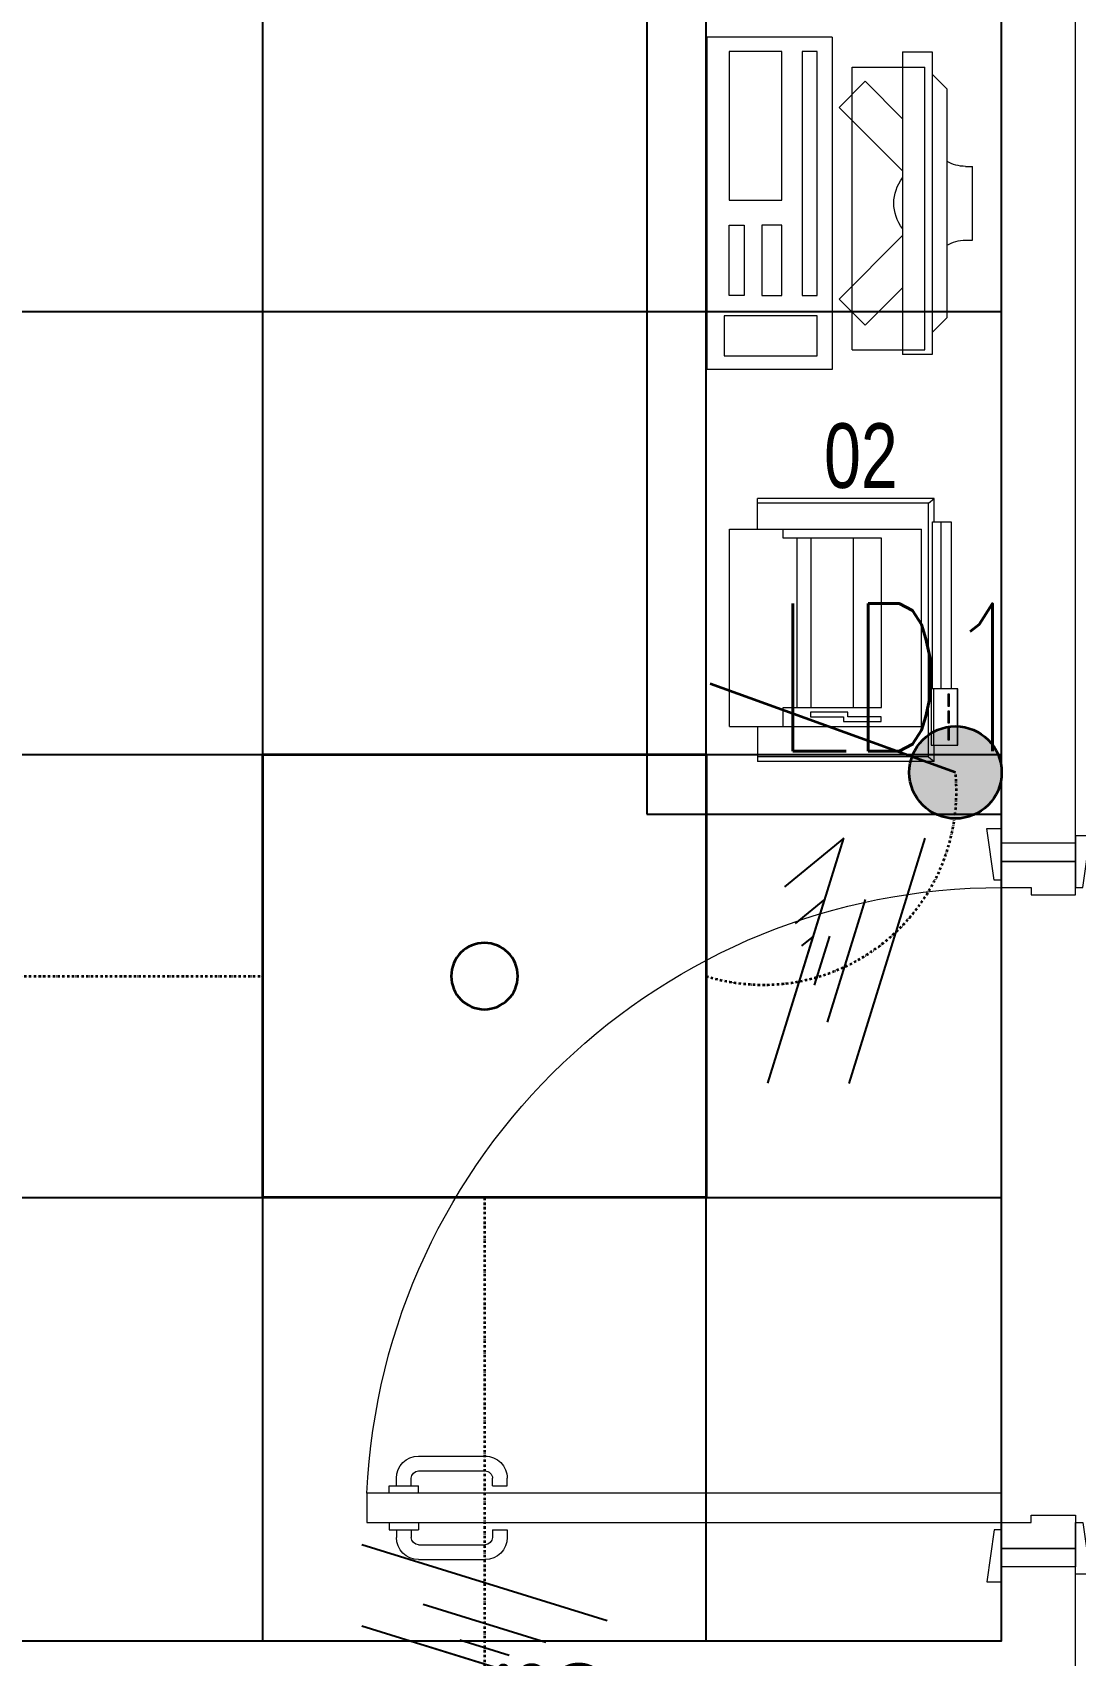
# Model space of a CAD drawing. Extents: x -12260 to 57327, y -29287 to 19916.
# Drawn here: x 21904 to 23316, y 5090 to 7288 of the extents above; entities that cross this region are included whole.
import ezdxf
from ezdxf.enums import TextEntityAlignment as Align

# ---------------------------------------------------------------- set-up
doc = ezdxf.new("R2010")
doc.units = 0
doc.header["$LTSCALE"] = 0.25
doc.linetypes.add('DASHDOT', pattern=[25.4, 12.7, -6.35, 0, -6.35])
for name, color, linetype, lineweight in [('01-First Floor$0$72_EGR_EQP_TAG', 142, 'Continuous', 5), ('01-First Floor$0$LOADING', 253, 'Continuous', 5), ('01-First Floor$0$Walls', 251, 'Continuous', 5), ('01-First Floor$0$Wooden Joinery', 251, 'Continuous', 5), ('E-LITE-CIRC-NUMB', 6, 'Continuous', 25), ('E-LITE-CLNG', 150, 'Continuous', 35), ('E-LITE-CLNG-CNDT', 6, 'DASHDOT', 35), ('E-LITE-CTRL', 6, 'Continuous', 25), ('E-LITE-IDEN', 6, 'Continuous', 25), ('E-LITE-SWCH @ 100', 3, 'Continuous', 35), ('E-POWR-WIRE', 6, 'Continuous', 25), ('E-POWR-WIRE @ 100', 6, 'Continuous', 25), ('E-POWR-WIRE @ 20', 6, 'Continuous', 25), ('E-POWR-WIRE @ 50', 6, 'Continuous', 25)]:
    doc.layers.add(name, color=color, linetype=linetype, lineweight=lineweight)
doc.layers.add('01-First Floor$0$FALSE CEILING', color=251, linetype='Continuous')
doc.styles.add('01-First Floor$0$X3G_ENTITY_257CFD', font='swisscl.ttf', dxfattribs={"height": 200})
doc.styles.add('DC_SIMPLEX', font='SIMPLEX.shx', dxfattribs={"width": 0.7})

# ---------------------------------------------------------------- blocks, each defined once
blk = doc.blocks.new('01-First Floor$0$A$C72370EFE')
at = {"layer": '01-First Floor$0$Wooden Joinery'}
for p, q in [((-0.01, -0.04), (-0.02, -0.04)), ((-0.01, -0.03), (-0.01, -0.07)), ((0, -0.03), (-0.01, -0.03)), ((0.04, -0.03), (0.05, -0.03)), ((0.05, -0.03), (0.05, -0.07)), ((0.05, -0.04), (0.06, -0.04)), ((-0.01, -0.06), (-0.02, -0.06)), ((0.05, -0.06), (0.06, -0.06)), ((-0.05, -0.07), (-0.05, -0.16)), ((-0.03, -0.07), (-0.03, -0.16)), ((0, -0.07), (-0.01, -0.07)), ((0.04, -0.07), (0.05, -0.07)), ((0.07, -0.07), (0.07, -0.16)), ((0.09, -0.07), (0.09, -0.16)), ((-0.01, -0.17), (-0.02, -0.17)), ((-0.01, -0.17), (-0.01, -0.19)), ((0.05, -0.17), (0.06, -0.17)), ((0.05, -0.17), (0.05, -0.19)), ((-0.01, -0.19), (-0.02, -0.19)), ((0.05, -0.19), (0.06, -0.19))]:
    blk.add_line(p, q, dxfattribs=at)
for centre, radius, start, end in [((-0.02, -0.07), 0.03, 90, 180), ((0.06, -0.07), 0.03, 0, 90), ((-0.02, -0.07), 0.01, 90, 180), ((0.06, -0.07), 0.01, 0, 90), ((-0.02, -0.16), 0.03, 180, 270), ((-0.02, -0.16), 0.01, 180, 270), ((0.06, -0.16), 0.01, 270, 0), ((0.06, -0.16), 0.03, 270, 0)]:
    blk.add_arc(centre, radius, start, end, dxfattribs=at)
blk = doc.blocks.new('01-First Floor$0$A$C5DAD61B4')
at = {"layer": '01-First Floor$0$Wooden Joinery'}
for points in [[(80, 959.1), (80, 969.1), (10, 979.1), (10, 959.1)], [(940, 959.1), (940, 969.1), (1010, 979.1), (1010, 959.1)], [(70, 859.1), (70, 849.1), (0, 839.1), (0, 859.1)], [(120, 859.1), (120, 0), (80, 0), (80, 859.1)], [(950, 859.1), (950, 849.1), (1020, 839.1), (1020, 859.1)]]:
    blk.add_lwpolyline(points, close=True, dxfattribs=at)
for points in [[(45, 859.1), (45, 959.1), (20, 959.1), (20, 859.1), (45, 859.1)], [(45, 859.1), (80, 859.1), (80, 899.1), (90, 899.1), (90, 959.1), (45, 959.1), (45, 859.1)], [(975, 859.1), (940, 859.1), (940, 899.1), (930, 899.1), (930, 959.1), (975, 959.1), (975, 859.1)], [(975, 859.1), (975, 959.1), (1000, 959.1), (1000, 859.1), (975, 859.1)]]:
    blk.add_lwpolyline(points, dxfattribs=at)
blk.add_arc((80, 859.1), 860, 272.666, 0, dxfattribs=at)
at = {"layer": '01-First Floor$0$Wooden Joinery', "xscale": 999.9999999998854, "yscale": 999.9999999998854, "zscale": 999.9999999998854, "rotation": 180}
blk.add_blockref('01-First Floor$0$A$C72370EFE', (120, 0), dxfattribs=at)
blk = doc.blocks.new('01-First Floor$0$ITCWLS1-P')
at = {"layer": '01-First Floor$0$LOADING'}
for p, q in [((-0.17, 0.45), (-0.17, 0)), ((-0.17, 0.45), (0, 0.45)), ((0, 0.45), (0, 0)), ((-0.2651, 0.43, 0), (-0.3051, 0.43, 0)), ((-0.3051, 0.43, 0), (-0.3051, 0.02, 0)), ((-0.2651, 0.43, 0), (-0.2651, 0.02, 0)), ((-0.1496, 0.4305), (-0.1291, 0.4305)), ((-0.1291, 0.4305), (-0.1291, 0.4089)), ((-0.3251, 0.38, 0), (-0.3051, 0.4, 0)), ((-0.197, 0.4094), (-0.295, 0.4094)), ((-0.295, 0.0264), (-0.295, 0.4094)), ((-0.197, 0.0264), (-0.197, 0.4094)), ((-0.3251, 0.38, 0), (-0.3251, 0.07, 0)), ((-0.3503, 0.275), (-0.3596, 0.275)), ((-0.3596, 0.175), (-0.3596, 0.275)), ((-0.3503, 0.175), (-0.3596, 0.175)), ((-0.3251, 0.07, 0), (-0.3051, 0.05, 0)), ((-0.197, 0.0264), (-0.295, 0.0264)), ((-0.3051, 0.02, 0), (-0.2651, 0.02, 0)), ((-0.17, 0), (0, 0))]:
    blk.add_line(p, q, dxfattribs=at)
at = {"layer": '01-First Floor$0$LOADING', "extrusion": (2.48281e-10, 3.18408e-10, -1)}
for p, q in [((-0.2651, 0.3395), (-0.2144, 0.3902)), ((-0.1791, 0.3548), (-0.2144, 0.3902)), ((-0.2651, 0.2688), (-0.1791, 0.3548))]:
    blk.add_line(p, q, dxfattribs=at)
at = {"layer": '01-First Floor$0$LOADING', "extrusion": (2.48281e-10, -3.18408e-10, -1)}
for p, q in [((-0.2651, 0.1812), (-0.1791, 0.0952)), ((-0.2651, 0.1105), (-0.2144, 0.0598)), ((-0.1791, 0.0952), (-0.2144, 0.0598))]:
    blk.add_line(p, q, dxfattribs=at)
at = {"layer": '01-First Floor$0$LOADING'}
for points in [[(-0.1291, 0.4089), (-0.1291, 0.1), (-0.1496, 0.1), (-0.1496, 0.4305)], [(-0.1496, 0.1), (-0.1496, 0.1), (-0.1496, 0.1), (-0.1496, 0.1), (-0.1496, 0.1), (-0.1496, 0.1), (-0.1496, 0.1), (-0.1496, 0.1), (-0.1496, 0.1)], [(-0.1496, 0.1), (-0.1496, 0.1), (-0.1496, 0.1), (-0.1496, 0.1), (-0.1496, 0.1), (-0.1496, 0.1), (-0.1496, 0.1), (-0.1496, 0.1), (-0.1496, 0.1), (-0.1496, 0.1), (-0.1496, 0.1), (-0.1496, 0.1), (-0.1496, 0.1), (-0.1496, 0.1), (-0.1496, 0.1), (-0.1496, 0.1), (-0.1496, 0.1), (-0.1496, 0.1)], [(-0.1496, 0.1), (-0.1496, 0.1), (-0.1496, 0.1), (-0.1496, 0.1), (-0.1496, 0.1), (-0.1496, 0.1), (-0.1496, 0.1), (-0.1496, 0.1), (-0.1496, 0.1), (-0.1496, 0.1)], [(-0.1496, 0.1), (-0.1496, 0.1), (-0.1496, 0.1), (-0.1496, 0.1), (-0.1496, 0.1), (-0.1496, 0.1), (-0.1496, 0.1)], [(-0.1496, 0.1), (-0.1496, 0.1), (-0.1496, 0.1), (-0.1496, 0.1), (-0.1496, 0.1), (-0.1496, 0.1), (-0.1496, 0.1), (-0.1496, 0.1), (-0.1496, 0.1), (-0.1496, 0.1)], [(-0.1496, 0.1), (-0.1496, 0.1), (-0.1496, 0.1), (-0.1496, 0.1), (-0.1496, 0.1), (-0.1496, 0.1), (-0.1496, 0.1), (-0.1496, 0.1), (-0.1496, 0.1), (-0.1496, 0.1), (-0.1496, 0.1), (-0.1496, 0.1), (-0.1496, 0.1), (-0.1496, 0.1), (-0.1496, 0.1)], [(-0.1496, 0.1), (-0.1496, 0.1), (-0.1496, 0.1), (-0.1496, 0.1), (-0.1496, 0.1), (-0.1496, 0.1), (-0.1496, 0.1), (-0.1496, 0.1), (-0.1496, 0.1), (-0.1496, 0.1)], [(-0.1496, 0.1), (-0.1496, 0.1), (-0.1496, 0.1), (-0.1496, 0.1), (-0.1496, 0.1), (-0.1496, 0.1), (-0.1496, 0.1), (-0.1496, 0.1), (-0.1496, 0.1), (-0.1496, 0.1)], [(-0.1496, 0.1), (-0.1496, 0.1), (-0.1496, 0.1), (-0.1496, 0.1), (-0.1496, 0.1), (-0.1496, 0.1), (-0.1496, 0.1), (-0.1496, 0.1), (-0.1496, 0.1), (-0.1496, 0.1), (-0.1496, 0.1), (-0.1496, 0.1), (-0.1496, 0.1), (-0.1496, 0.1), (-0.1496, 0.1), (-0.1496, 0.1), (-0.1496, 0.1), (-0.1496, 0.1), (-0.1496, 0.1), (-0.1496, 0.1), (-0.1496, 0.1), (-0.1496, 0.1), (-0.1496, 0.1), (-0.1496, 0.1), (-0.1496, 0.1), (-0.1496, 0.1), (-0.1496, 0.1), (-0.1496, 0.1), (-0.1496, 0.1), (-0.1496, 0.1), (-0.1496, 0.1), (-0.1496, 0.1), (-0.1496, 0.1), (-0.1496, 0.1), (-0.1496, 0.1), (-0.1496, 0.1), (-0.1496, 0.1), (-0.1496, 0.1), (-0.1496, 0.1), (-0.1496, 0.1), (-0.1496, 0.1), (-0.1496, 0.1), (-0.1496, 0.1), (-0.1496, 0.1), (-0.1496, 0.1), (-0.1496, 0.1), (-0.1496, 0.1), (-0.1496, 0.1), (-0.1496, 0.1), (-0.1496, 0.1), (-0.1496, 0.1), (-0.1496, 0.1), (-0.1496, 0.1), (-0.1496, 0.1)], [(-0.1496, 0.1), (-0.1496, 0.1), (-0.1496, 0.1), (-0.1496, 0.1), (-0.1496, 0.1), (-0.1496, 0.1), (-0.1496, 0.1), (-0.1496, 0.1), (-0.1496, 0.1), (-0.1496, 0.1), (-0.1496, 0.1), (-0.1496, 0.1), (-0.1496, 0.1), (-0.1496, 0.1), (-0.1496, 0.1), (-0.1496, 0.1), (-0.1496, 0.1), (-0.1496, 0.1), (-0.1496, 0.1), (-0.1496, 0.1), (-0.1496, 0.1), (-0.1496, 0.1), (-0.1496, 0.1), (-0.1496, 0.1), (-0.1496, 0.1), (-0.1496, 0.1), (-0.1496, 0.1), (-0.1496, 0.1), (-0.1496, 0.1), (-0.1496, 0.1), (-0.1496, 0.1), (-0.1496, 0.1), (-0.1496, 0.1), (-0.1496, 0.1), (-0.1496, 0.1), (-0.1496, 0.1), (-0.1496, 0.1), (-0.1496, 0.1), (-0.1496, 0.1), (-0.1496, 0.1), (-0.1496, 0.1), (-0.1496, 0.1), (-0.1496, 0.1), (-0.1496, 0.1), (-0.1496, 0.1), (-0.1496, 0.1), (-0.1496, 0.1), (-0.1496, 0.1), (-0.1496, 0.1), (-0.1496, 0.1), (-0.1496, 0.1), (-0.1496, 0.1), (-0.1496, 0.1), (-0.1496, 0.1), (-0.1496, 0.1), (-0.1496, 0.1), (-0.1496, 0.1), (-0.1496, 0.1), (-0.1496, 0.1), (-0.1496, 0.1), (-0.1496, 0.1), (-0.1496, 0.1), (-0.1496, 0.1), (-0.1496, 0.1), (-0.1496, 0.1), (-0.1496, 0.1), (-0.1496, 0.1), (-0.1496, 0.1), (-0.1496, 0.1), (-0.1496, 0.1), (-0.1496, 0.1), (-0.1496, 0.1), (-0.1496, 0.1), (-0.1496, 0.1), (-0.1496, 0.1), (-0.1496, 0.1), (-0.1496, 0.1), (-0.1496, 0.1), (-0.1496, 0.1), (-0.1496, 0.1), (-0.1496, 0.1), (-0.1496, 0.1), (-0.1496, 0.1), (-0.1496, 0.1), (-0.1496, 0.1), (-0.1496, 0.1), (-0.1496, 0.1), (-0.1496, 0.1), (-0.1496, 0.1)], [(-0.1496, 0.1), (-0.1496, 0.1), (-0.1496, 0.1), (-0.1496, 0.1), (-0.1496, 0.1), (-0.1496, 0.1), (-0.1496, 0.1), (-0.1496, 0.1), (-0.1496, 0.1), (-0.1496, 0.1), (-0.1496, 0.1), (-0.1496, 0.1)], [(-0.1496, 0.1), (-0.1496, 0.1), (-0.1496, 0.1), (-0.1496, 0.1), (-0.1496, 0.1), (-0.1496, 0.1), (-0.1496, 0.1)], [(-0.1496, 0.1), (-0.1496, 0.1), (-0.1496, 0.1), (-0.1496, 0.1), (-0.1496, 0.1), (-0.1496, 0.1), (-0.1496, 0.1), (-0.1496, 0.1), (-0.1496, 0.1), (-0.1496, 0.1), (-0.1496, 0.1), (-0.1496, 0.1), (-0.1496, 0.1), (-0.1496, 0.1), (-0.1496, 0.1), (-0.1496, 0.1), (-0.1496, 0.1)], [(-0.1496, 0.1), (-0.1496, 0.1), (-0.1496, 0.1), (-0.1496, 0.1), (-0.1496, 0.1), (-0.1496, 0.1), (-0.1496, 0.1), (-0.1496, 0.1), (-0.1496, 0.1), (-0.1496, 0.1), (-0.1496, 0.1), (-0.1496, 0.1), (-0.1496, 0.1), (-0.1496, 0.1), (-0.1496, 0.1), (-0.1496, 0.1), (-0.1496, 0.1), (-0.1496, 0.1), (-0.1496, 0.1), (-0.1496, 0.1), (-0.1496, 0.1), (-0.1496, 0.1), (-0.1496, 0.1), (-0.1496, 0.1), (-0.1496, 0.1), (-0.1496, 0.1), (-0.1496, 0.1), (-0.1496, 0.1), (-0.1496, 0.1), (-0.1496, 0.1), (-0.1496, 0.1), (-0.1496, 0.1), (-0.1496, 0.1), (-0.1496, 0.1), (-0.1496, 0.1), (-0.1496, 0.1), (-0.1496, 0.1), (-0.1496, 0.1), (-0.1496, 0.1), (-0.1496, 0.1), (-0.1496, 0.1), (-0.1496, 0.1), (-0.1496, 0.1), (-0.1496, 0.1), (-0.1496, 0.1), (-0.1496, 0.1), (-0.1496, 0.1), (-0.1496, 0.1), (-0.1496, 0.1), (-0.1496, 0.1), (-0.1496, 0.1), (-0.1496, 0.1), (-0.1496, 0.1), (-0.1496, 0.1), (-0.1496, 0.1), (-0.1496, 0.1), (-0.1496, 0.1), (-0.1496, 0.1), (-0.1496, 0.1), (-0.1496, 0.1), (-0.1496, 0.1), (-0.1496, 0.1), (-0.1496, 0.1), (-0.1496, 0.1), (-0.1496, 0.1), (-0.1496, 0.1), (-0.1496, 0.1), (-0.1496, 0.1), (-0.1496, 0.1), (-0.1496, 0.1), (-0.1496, 0.1), (-0.1496, 0.1), (-0.1496, 0.1), (-0.1496, 0.1), (-0.1496, 0.1), (-0.1496, 0.1), (-0.1496, 0.1), (-0.1496, 0.1), (-0.1496, 0.1), (-0.1496, 0.1), (-0.1496, 0.1), (-0.1496, 0.1), (-0.1496, 0.1), (-0.1496, 0.1), (-0.1496, 0.1), (-0.1496, 0.1), (-0.1496, 0.1), (-0.1496, 0.1), (-0.1496, 0.1), (-0.1496, 0.1), (-0.1496, 0.1), (-0.1496, 0.1), (-0.1496, 0.1), (-0.1496, 0.1), (-0.1496, 0.1), (-0.1496, 0.1), (-0.1496, 0.1), (-0.1496, 0.1), (-0.1496, 0.1), (-0.1496, 0.1), (-0.1496, 0.1), (-0.1496, 0.1), (-0.1496, 0.1), (-0.1496, 0.1), (-0.1496, 0.1), (-0.1496, 0.1), (-0.1496, 0.1), (-0.1496, 0.1), (-0.1496, 0.1), (-0.1496, 0.1), (-0.1496, 0.1)], [(-0.1496, 0.1), (-0.1496, 0.1), (-0.1496, 0.1), (-0.1496, 0.1), (-0.1496, 0.1), (-0.1496, 0.1), (-0.1496, 0.1), (-0.1496, 0.1)]]:
    blk.add_lwpolyline(points, dxfattribs=at)
for points in [[(-0.1019, 0.4305), (-0.0304, 0.4305), (-0.0304, 0.2294), (-0.1019, 0.2294)], [(-0.1019, 0.1954), (-0.0747, 0.1954), (-0.0747, 0.1), (-0.1019, 0.1)], [(-0.0304, 0.1954), (-0.0508, 0.1954), (-0.0508, 0.1), (-0.0304, 0.1)], [(-0.1496, 0.1), (-0.1496, 0.1), (-0.1496, 0.1), (-0.1496, 0.1), (-0.1496, 0.1), (-0.1496, 0.1), (-0.1496, 0.1), (-0.1496, 0.1), (-0.1496, 0.1), (-0.1496, 0.1), (-0.1496, 0.1), (-0.1496, 0.1), (-0.1496, 0.1), (-0.1496, 0.1), (-0.1496, 0.1), (-0.1496, 0.1), (-0.1496, 0.1), (-0.1496, 0.1), (-0.1496, 0.1), (-0.1496, 0.1), (-0.1496, 0.1), (-0.1496, 0.1), (-0.1496, 0.1), (-0.1496, 0.1), (-0.1496, 0.1), (-0.1496, 0.1), (-0.1496, 0.1), (-0.1496, 0.1), (-0.1496, 0.1), (-0.1496, 0.1), (-0.1496, 0.1), (-0.1496, 0.1), (-0.1496, 0.1), (-0.1496, 0.1), (-0.1496, 0.1), (-0.1496, 0.1), (-0.1496, 0.1), (-0.1496, 0.1), (-0.1496, 0.1), (-0.1496, 0.1), (-0.1496, 0.1), (-0.1496, 0.1), (-0.1496, 0.1), (-0.1496, 0.1), (-0.1496, 0.1), (-0.1496, 0.1), (-0.1496, 0.1), (-0.1496, 0.1), (-0.1496, 0.1), (-0.1496, 0.1), (-0.1496, 0.1), (-0.1496, 0.1), (-0.1496, 0.1), (-0.1496, 0.1), (-0.1496, 0.1), (-0.1496, 0.1), (-0.1496, 0.1), (-0.1496, 0.1), (-0.1496, 0.1), (-0.1496, 0.1), (-0.1496, 0.1), (-0.1496, 0.1), (-0.1496, 0.1), (-0.1496, 0.1), (-0.1496, 0.1), (-0.1496, 0.1), (-0.1496, 0.1), (-0.1496, 0.1), (-0.1496, 0.1), (-0.1496, 0.1), (-0.1496, 0.1), (-0.1496, 0.1), (-0.1496, 0.1), (-0.1496, 0.1), (-0.1496, 0.1), (-0.1496, 0.1), (-0.1496, 0.1), (-0.1496, 0.1), (-0.1496, 0.1), (-0.1496, 0.1), (-0.1496, 0.1), (-0.1496, 0.1), (-0.1496, 0.1), (-0.1496, 0.1), (-0.1496, 0.1), (-0.1496, 0.1), (-0.1496, 0.1), (-0.1496, 0.1), (-0.1496, 0.1), (-0.1496, 0.1), (-0.1496, 0.1), (-0.1496, 0.1), (-0.1496, 0.1), (-0.1496, 0.1), (-0.1496, 0.1), (-0.1496, 0.1), (-0.1496, 0.1), (-0.1496, 0.1), (-0.1496, 0.1), (-0.1496, 0.1), (-0.1496, 0.1), (-0.1496, 0.1), (-0.1496, 0.1), (-0.1496, 0.1), (-0.1496, 0.1), (-0.1496, 0.1), (-0.1496, 0.1), (-0.1496, 0.1), (-0.1496, 0.1), (-0.1496, 0.1), (-0.1496, 0.1), (-0.1496, 0.1), (-0.1496, 0.1), (-0.1496, 0.1), (-0.1496, 0.1), (-0.1496, 0.1), (-0.1496, 0.1), (-0.1496, 0.1), (-0.1496, 0.1), (-0.1496, 0.1), (-0.1496, 0.1), (-0.1496, 0.1), (-0.1496, 0.1), (-0.1496, 0.1), (-0.1496, 0.1), (-0.1496, 0.1), (-0.1496, 0.1), (-0.1496, 0.1), (-0.1496, 0.1), (-0.1496, 0.1), (-0.1496, 0.1), (-0.1496, 0.1), (-0.1496, 0.1), (-0.1496, 0.1), (-0.1496, 0.1), (-0.1496, 0.1), (-0.1496, 0.1), (-0.1496, 0.1), (-0.1496, 0.1), (-0.1496, 0.1), (-0.1496, 0.1), (-0.1496, 0.1), (-0.1496, 0.1), (-0.1496, 0.1), (-0.1496, 0.1), (-0.1496, 0.1), (-0.1496, 0.1), (-0.1496, 0.1), (-0.1496, 0.1), (-0.1496, 0.1), (-0.1496, 0.1), (-0.1496, 0.1), (-0.1496, 0.1), (-0.1496, 0.1), (-0.1496, 0.1), (-0.1496, 0.1), (-0.1496, 0.1), (-0.1496, 0.1), (-0.1496, 0.1), (-0.1496, 0.1), (-0.1496, 0.1), (-0.1496, 0.1), (-0.1496, 0.1), (-0.1496, 0.1), (-0.1496, 0.1), (-0.1496, 0.1), (-0.1496, 0.1), (-0.1496, 0.1), (-0.1496, 0.1), (-0.1496, 0.1), (-0.1496, 0.1), (-0.1496, 0.1), (-0.1496, 0.1), (-0.1496, 0.1), (-0.1496, 0.1), (-0.1496, 0.1), (-0.1496, 0.1), (-0.1496, 0.1), (-0.1496, 0.1), (-0.1496, 0.1), (-0.1496, 0.1), (-0.1496, 0.1), (-0.1496, 0.1), (-0.1496, 0.1), (-0.1496, 0.1), (-0.1496, 0.1), (-0.1496, 0.1), (-0.1496, 0.1), (-0.1496, 0.1), (-0.1496, 0.1), (-0.1496, 0.1), (-0.1496, 0.1), (-0.1496, 0.1), (-0.1496, 0.1), (-0.1496, 0.1), (-0.1496, 0.1), (-0.1496, 0.1), (-0.1496, 0.1), (-0.1496, 0.1), (-0.1496, 0.1), (-0.1496, 0.1), (-0.1496, 0.1), (-0.1496, 0.1), (-0.1496, 0.1), (-0.1496, 0.1), (-0.1496, 0.1), (-0.1496, 0.1), (-0.1496, 0.1), (-0.1496, 0.1), (-0.1496, 0.1), (-0.1496, 0.1), (-0.1496, 0.1), (-0.1496, 0.1), (-0.1496, 0.1), (-0.1496, 0.1), (-0.1496, 0.1), (-0.1496, 0.1), (-0.1496, 0.1), (-0.1496, 0.1), (-0.1496, 0.1), (-0.1496, 0.1), (-0.1496, 0.1), (-0.1496, 0.1), (-0.1496, 0.1), (-0.1496, 0.1), (-0.1496, 0.1), (-0.1496, 0.1), (-0.1496, 0.1), (-0.1496, 0.1), (-0.1496, 0.1), (-0.1496, 0.1), (-0.1496, 0.1), (-0.1496, 0.1), (-0.1496, 0.1), (-0.1496, 0.1), (-0.1496, 0.1), (-0.1496, 0.1), (-0.1496, 0.1), (-0.1496, 0.1), (-0.1496, 0.1), (-0.1496, 0.1), (-0.1496, 0.1), (-0.1496, 0.1), (-0.1496, 0.1), (-0.1496, 0.1), (-0.1496, 0.1), (-0.1496, 0.1), (-0.1496, 0.1), (-0.1496, 0.1), (-0.1496, 0.1), (-0.1496, 0.1), (-0.1496, 0.1), (-0.1496, 0.1), (-0.1496, 0.1), (-0.1496, 0.1), (-0.1496, 0.1), (-0.1496, 0.1), (-0.1496, 0.1), (-0.1496, 0.1), (-0.1496, 0.1), (-0.1496, 0.1), (-0.1496, 0.1), (-0.1496, 0.1), (-0.1496, 0.1), (-0.1496, 0.1), (-0.1496, 0.1), (-0.1496, 0.1), (-0.1496, 0.1), (-0.1496, 0.1), (-0.1496, 0.1), (-0.1496, 0.1), (-0.1496, 0.1), (-0.1496, 0.1), (-0.1496, 0.1), (-0.1496, 0.1), (-0.1496, 0.1), (-0.1496, 0.1)], [(-0.1496, 0.1), (-0.1496, 0.1), (-0.1496, 0.1), (-0.1496, 0.1), (-0.1496, 0.1), (-0.1496, 0.1), (-0.1496, 0.1), (-0.1496, 0.1), (-0.1496, 0.1), (-0.1496, 0.1), (-0.1496, 0.1), (-0.1496, 0.1), (-0.1496, 0.1), (-0.1496, 0.1), (-0.1496, 0.1), (-0.1496, 0.1), (-0.1496, 0.1), (-0.1496, 0.1), (-0.1496, 0.1), (-0.1496, 0.1), (-0.1496, 0.1), (-0.1496, 0.1), (-0.1496, 0.1), (-0.1496, 0.1), (-0.1496, 0.1), (-0.1496, 0.1), (-0.1496, 0.1), (-0.1496, 0.1), (-0.1496, 0.1), (-0.1496, 0.1), (-0.1496, 0.1), (-0.1496, 0.1), (-0.1496, 0.1), (-0.1496, 0.1), (-0.1496, 0.1), (-0.1496, 0.1), (-0.1496, 0.1), (-0.1496, 0.1), (-0.1496, 0.1), (-0.1496, 0.1), (-0.1496, 0.1), (-0.1496, 0.1), (-0.1496, 0.1), (-0.1496, 0.1), (-0.1496, 0.1), (-0.1496, 0.1), (-0.1496, 0.1), (-0.1496, 0.1), (-0.1496, 0.1), (-0.1496, 0.1), (-0.1496, 0.1), (-0.1496, 0.1), (-0.1496, 0.1), (-0.1496, 0.1), (-0.1496, 0.1), (-0.1496, 0.1), (-0.1496, 0.1), (-0.1496, 0.1), (-0.1496, 0.1), (-0.1496, 0.1), (-0.1496, 0.1), (-0.1496, 0.1), (-0.1496, 0.1), (-0.1496, 0.1), (-0.1496, 0.1), (-0.1496, 0.1), (-0.1496, 0.1), (-0.1496, 0.1), (-0.1496, 0.1), (-0.1496, 0.1), (-0.1496, 0.1), (-0.1496, 0.1), (-0.1496, 0.1), (-0.1496, 0.1), (-0.1496, 0.1), (-0.1496, 0.1), (-0.1496, 0.1), (-0.1496, 0.1), (-0.1496, 0.1), (-0.1496, 0.1), (-0.1496, 0.1), (-0.1496, 0.1), (-0.1496, 0.1), (-0.1496, 0.1), (-0.1496, 0.1), (-0.1496, 0.1), (-0.1496, 0.1), (-0.1496, 0.1), (-0.1496, 0.1), (-0.1496, 0.1), (-0.1496, 0.1), (-0.1496, 0.1), (-0.1496, 0.1), (-0.1496, 0.1), (-0.1496, 0.1), (-0.1496, 0.1), (-0.1496, 0.1), (-0.1496, 0.1), (-0.1496, 0.1), (-0.1496, 0.1), (-0.1496, 0.1), (-0.1496, 0.1), (-0.1496, 0.1), (-0.1496, 0.1), (-0.1496, 0.1), (-0.1496, 0.1), (-0.1496, 0.1), (-0.1496, 0.1), (-0.1496, 0.1), (-0.1496, 0.1), (-0.1496, 0.1), (-0.1496, 0.1), (-0.1496, 0.1), (-0.1496, 0.1), (-0.1496, 0.1), (-0.1496, 0.1), (-0.1496, 0.1), (-0.1496, 0.1), (-0.1496, 0.1), (-0.1496, 0.1), (-0.1496, 0.1), (-0.1496, 0.1), (-0.1496, 0.1), (-0.1496, 0.1), (-0.1496, 0.1), (-0.1496, 0.1), (-0.1496, 0.1), (-0.1496, 0.1), (-0.1496, 0.1), (-0.1496, 0.1), (-0.1496, 0.1), (-0.1496, 0.1), (-0.1496, 0.1), (-0.1496, 0.1), (-0.1496, 0.1), (-0.1496, 0.1), (-0.1496, 0.1), (-0.1496, 0.1), (-0.1496, 0.1), (-0.1496, 0.1), (-0.1496, 0.1), (-0.1496, 0.1), (-0.1496, 0.1), (-0.1496, 0.1), (-0.1496, 0.1), (-0.1496, 0.1), (-0.1496, 0.1), (-0.1496, 0.1), (-0.1496, 0.1), (-0.1496, 0.1), (-0.1496, 0.1), (-0.1496, 0.1), (-0.1496, 0.1), (-0.1496, 0.1), (-0.1496, 0.1), (-0.1496, 0.1), (-0.1496, 0.1), (-0.1496, 0.1), (-0.1496, 0.1), (-0.1496, 0.1), (-0.1496, 0.1), (-0.1496, 0.1), (-0.1496, 0.1), (-0.1496, 0.1), (-0.1496, 0.1), (-0.1496, 0.1), (-0.1496, 0.1), (-0.1496, 0.1), (-0.1496, 0.1), (-0.1496, 0.1), (-0.1496, 0.1), (-0.1496, 0.1), (-0.1496, 0.1), (-0.1496, 0.1), (-0.1496, 0.1), (-0.1496, 0.1), (-0.1496, 0.1), (-0.1496, 0.1), (-0.1496, 0.1), (-0.1496, 0.1), (-0.1496, 0.1), (-0.1496, 0.1), (-0.1496, 0.1), (-0.1496, 0.1), (-0.1496, 0.1), (-0.1496, 0.1), (-0.1496, 0.1), (-0.1496, 0.1), (-0.1496, 0.1), (-0.1496, 0.1), (-0.1496, 0.1), (-0.1496, 0.1), (-0.1496, 0.1), (-0.1496, 0.1), (-0.1496, 0.1), (-0.1496, 0.1), (-0.1496, 0.1), (-0.1496, 0.1), (-0.1496, 0.1), (-0.1496, 0.1), (-0.1496, 0.1), (-0.1496, 0.1), (-0.1496, 0.1), (-0.1496, 0.1), (-0.1496, 0.1), (-0.1496, 0.1), (-0.1496, 0.1), (-0.1496, 0.1), (-0.1496, 0.1), (-0.1496, 0.1), (-0.1496, 0.1), (-0.1496, 0.1), (-0.1496, 0.1), (-0.1496, 0.1)], [(-0.1496, 0.1), (-0.1496, 0.1), (-0.1496, 0.1), (-0.1496, 0.1), (-0.1496, 0.1), (-0.1496, 0.1), (-0.1496, 0.1), (-0.1496, 0.1), (-0.1496, 0.1), (-0.1496, 0.1), (-0.1496, 0.1), (-0.1496, 0.1), (-0.1496, 0.1), (-0.1496, 0.1), (-0.1496, 0.1), (-0.1496, 0.1), (-0.1496, 0.1), (-0.1496, 0.1), (-0.1496, 0.1), (-0.1496, 0.1), (-0.1496, 0.1), (-0.1496, 0.1), (-0.1496, 0.1), (-0.1496, 0.1), (-0.1496, 0.1), (-0.1496, 0.1), (-0.1496, 0.1), (-0.1496, 0.1), (-0.1496, 0.1), (-0.1496, 0.1), (-0.1496, 0.1), (-0.1496, 0.1), (-0.1496, 0.1), (-0.1496, 0.1), (-0.1496, 0.1), (-0.1496, 0.1), (-0.1496, 0.1), (-0.1496, 0.1), (-0.1496, 0.1), (-0.1496, 0.1), (-0.1496, 0.1), (-0.1496, 0.1), (-0.1496, 0.1), (-0.1496, 0.1), (-0.1496, 0.1), (-0.1496, 0.1), (-0.1496, 0.1), (-0.1496, 0.1), (-0.1496, 0.1), (-0.1496, 0.1), (-0.1496, 0.1), (-0.1496, 0.1), (-0.1496, 0.1), (-0.1496, 0.1), (-0.1496, 0.1), (-0.1496, 0.1), (-0.1496, 0.1), (-0.1496, 0.1), (-0.1496, 0.1), (-0.1496, 0.1), (-0.1496, 0.1), (-0.1496, 0.1), (-0.1496, 0.1), (-0.1496, 0.1), (-0.1496, 0.1), (-0.1496, 0.1), (-0.1496, 0.1), (-0.1496, 0.1), (-0.1496, 0.1), (-0.1496, 0.1), (-0.1496, 0.1), (-0.1496, 0.1), (-0.1496, 0.1), (-0.1496, 0.1), (-0.1496, 0.1), (-0.1496, 0.1), (-0.1496, 0.1), (-0.1496, 0.1), (-0.1496, 0.1), (-0.1496, 0.1), (-0.1496, 0.1), (-0.1496, 0.1), (-0.1496, 0.1), (-0.1496, 0.1), (-0.1496, 0.1), (-0.1496, 0.1), (-0.1496, 0.1), (-0.1496, 0.1), (-0.1496, 0.1), (-0.1496, 0.1), (-0.1496, 0.1), (-0.1496, 0.1), (-0.1496, 0.1), (-0.1496, 0.1), (-0.1496, 0.1), (-0.1496, 0.1), (-0.1496, 0.1), (-0.1496, 0.1), (-0.1496, 0.1), (-0.1496, 0.1), (-0.1496, 0.1), (-0.1496, 0.1), (-0.1496, 0.1), (-0.1496, 0.1), (-0.1496, 0.1), (-0.1496, 0.1), (-0.1496, 0.1), (-0.1496, 0.1), (-0.1496, 0.1), (-0.1496, 0.1), (-0.1496, 0.1), (-0.1496, 0.1), (-0.1496, 0.1), (-0.1496, 0.1), (-0.1496, 0.1), (-0.1496, 0.1), (-0.1496, 0.1), (-0.1496, 0.1), (-0.1496, 0.1), (-0.1496, 0.1), (-0.1496, 0.1), (-0.1496, 0.1), (-0.1496, 0.1), (-0.1496, 0.1), (-0.1496, 0.1), (-0.1496, 0.1), (-0.1496, 0.1), (-0.1496, 0.1), (-0.1496, 0.1), (-0.1496, 0.1), (-0.1496, 0.1), (-0.1496, 0.1), (-0.1496, 0.1), (-0.1496, 0.1), (-0.1496, 0.1), (-0.1496, 0.1), (-0.1496, 0.1), (-0.1496, 0.1), (-0.1496, 0.1), (-0.1496, 0.1), (-0.1496, 0.1), (-0.1496, 0.1), (-0.1496, 0.1), (-0.1496, 0.1), (-0.1496, 0.1), (-0.1496, 0.1), (-0.1496, 0.1), (-0.1496, 0.1), (-0.1496, 0.1), (-0.1496, 0.1), (-0.1496, 0.1), (-0.1496, 0.1), (-0.1496, 0.1), (-0.1496, 0.1), (-0.1496, 0.1), (-0.1496, 0.1), (-0.1496, 0.1), (-0.1496, 0.1), (-0.1496, 0.1), (-0.1496, 0.1), (-0.1496, 0.1), (-0.1496, 0.1), (-0.1496, 0.1), (-0.1496, 0.1), (-0.1496, 0.1), (-0.1496, 0.1), (-0.1496, 0.1), (-0.1496, 0.1), (-0.1496, 0.1), (-0.1496, 0.1), (-0.1496, 0.1), (-0.1496, 0.1), (-0.1496, 0.1), (-0.1496, 0.1), (-0.1496, 0.1), (-0.1496, 0.1), (-0.1496, 0.1), (-0.1496, 0.1), (-0.1496, 0.1), (-0.1496, 0.1), (-0.1496, 0.1), (-0.1496, 0.1), (-0.1496, 0.1), (-0.1496, 0.1), (-0.1496, 0.1), (-0.1496, 0.1), (-0.1496, 0.1), (-0.1496, 0.1), (-0.1496, 0.1), (-0.1496, 0.1), (-0.1496, 0.1), (-0.1496, 0.1), (-0.1496, 0.1), (-0.1496, 0.1), (-0.1496, 0.1), (-0.1496, 0.1), (-0.1496, 0.1), (-0.1496, 0.1), (-0.1496, 0.1), (-0.1496, 0.1), (-0.1496, 0.1), (-0.1496, 0.1), (-0.1496, 0.1), (-0.1496, 0.1), (-0.1496, 0.1), (-0.1496, 0.1), (-0.1496, 0.1), (-0.1496, 0.1), (-0.1496, 0.1), (-0.1496, 0.1), (-0.1496, 0.1), (-0.1496, 0.1), (-0.1496, 0.1), (-0.1496, 0.1), (-0.1496, 0.1), (-0.1496, 0.1), (-0.1496, 0.1), (-0.1496, 0.1), (-0.1496, 0.1)], [(-0.1496, 0.0727), (-0.0236, 0.0727), (-0.0236, 0.0182), (-0.1496, 0.0182)]]:
    blk.add_lwpolyline(points, close=True, dxfattribs=at)
for centre, radius, start, end in [((-0.3503, 0.325), 0.05, 270, 300.3093), ((-0.3089, 0.225), 0.0556, 321.9431, 38.0569), ((-0.3503, 0.125), 0.05, 59.6907, 90)]:
    blk.add_arc(centre, radius, start, end, dxfattribs=at)
blk = doc.blocks.new('01-First Floor$0$ITPPLT2C-P')
at = {"color": 0}
for p, q in [((0.0229, 0.0318), (0.2618, 0.0318)), ((0.0304, 0.0256), (0.0229, 0.0318)), ((0.0229, 0), (0.0229, 0.0318)), ((0.0304, -0.3182), (0.0304, 0.0256)), ((0.0304, 0.0256), (0.2618, 0.0256)), ((0.2618, -0.0096), (0.2618, 0.0318)), ((0, 0), (0, -0.2262)), ((0.0252, 0), (0, 0)), ((0.0139, 0), (0.0139, -0.2262)), ((0.0252, 0), (0.0139, 0)), ((0.0252, -0.2262), (0.0252, 0)), ((0.0401, -0.2769), (0.0401, -0.0096)), ((0.3, -0.0096), (0.0401, -0.0096)), ((0.2274, -0.0222), (0.2274, -0.0096)), ((0.3, -0.2769), (0.3, -0.0096)), ((0.0939, -0.2515), (0.0939, -0.0222)), ((0.0939, -0.0222), (0.2274, -0.0222)), ((0.1321, -0.2515), (0.1321, -0.0222)), ((0.1894, -0.2515), (0.1894, -0.0222)), ((0.2082, -0.2515), (0.2082, -0.0222)), ((-0.0091, -0.2262), (0.0267, -0.2262)), ((-0.0091, -0.3023), (-0.0091, -0.2262)), ((-0.0087, -0.2262), (0.0236, -0.2262)), ((-0.0087, -0.3023), (-0.0087, -0.2262)), ((0, -0.2262), (0.0252, -0.2262)), ((0.0023, -0.2495), (0.0023, -0.2334)), ((0.0023, -0.2334), (0.0045, -0.2334)), ((0.0045, -0.2334), (0.0045, -0.2495)), ((0.0139, -0.2262), (0.0252, -0.2262)), ((0.0236, -0.2262), (0.0236, -0.3023)), ((0.0267, -0.2262), (0.0267, -0.3023)), ((0.0045, -0.2495), (0.0023, -0.2495)), ((0.0023, -0.2721), (0.0023, -0.2562)), ((0.0023, -0.2562), (0.0045, -0.2562)), ((0.0045, -0.2562), (0.0045, -0.2721)), ((0.2274, -0.2515), (0.0939, -0.2515)), ((0.1395, -0.2575), (0.19, -0.2575)), ((0.1395, -0.2641), (0.1395, -0.2575)), ((0.19, -0.2575), (0.19, -0.2641)), ((0.2274, -0.2769), (0.2274, -0.2515)), ((0.0045, -0.2721), (0.0023, -0.2721)), ((0.0023, -0.295), (0.0023, -0.2793)), ((0.0023, -0.2793), (0.0045, -0.2793)), ((0.0045, -0.2793), (0.0045, -0.295)), ((0.3, -0.2769), (0.0401, -0.2769)), ((0.0947, -0.2701), (0.0947, -0.2641)), ((0.0947, -0.2641), (0.1395, -0.2641)), ((0.1457, -0.2701), (0.0947, -0.2701)), ((0.19, -0.2641), (0.1457, -0.2641)), ((0.1457, -0.2641), (0.1457, -0.2701)), ((0.2618, -0.2769), (0.2618, -0.3246)), ((0.0267, -0.3023), (-0.0091, -0.3023)), ((0.0236, -0.3023), (-0.0087, -0.3023)), ((0.0045, -0.295), (0.0023, -0.295)), ((0.0229, -0.3246), (0.0229, -0.3023)), ((0.0304, -0.3182), (0.0229, -0.3246)), ((0.0229, -0.3246), (0.2618, -0.3246)), ((0.0304, -0.3182), (0.2618, -0.3182))]:
    blk.add_line(p, q, dxfattribs=at)
blk = doc.blocks.new('01-First Floor')
at = {"layer": '01-First Floor$0$FALSE CEILING', "linetype": 'Continuous'}
for p, q in [((22215.6, 5110), (22215.6, 8610)), ((22815.6, 5110), (22815.6, 8610)), ((19215.6, 6910), (23215.6, 6910)), ((19215.6, 6310), (23215.6, 6310)), ((19215.6, 5710), (23215.6, 5710))]:
    blk.add_line(p, q, dxfattribs=at)
at = {"layer": '01-First Floor$0$FALSE CEILING'}
for p, q in [((22735.6, 8130, -0.1), (22735.6, 6229.1, -0.1)), ((22735.6, 6229.1, -0.1), (23215.6, 6229.1, -0.1))]:
    blk.add_line(p, q, dxfattribs=at)
blk.add_lwpolyline([(19215.6, 5110), (23215.6, 5110), (23215.6, 8610), (19215.6, 8610)], close=True, dxfattribs=at)
at = {"layer": '01-First Floor$0$LOADING'}
for p, q in [((22735.6, 8130, -0.1), (22735.6, 6229.1, -0.1)), ((22735.6, 6229.1, -0.1), (23215.6, 6229.1, -0.1))]:
    blk.add_line(p, q, dxfattribs=at)
at = {"layer": '01-First Floor$0$Walls'}
for p, q in [((23215.6, 6150), (23215.6, 8610)), ((23315.6, 6150), (23315.6, 8610)), ((23315.6, 6190), (23215.6, 6190)), ((23215.6, 5110), (23215.6, 5210)), ((23315.6, 5210), (23215.6, 5210)), ((23315.6, 4910), (23315.6, 5210)), ((19215.6, 5110), (23215.6, 5110))]:
    blk.add_line(p, q, dxfattribs=at)
at = {"layer": '01-First Floor$0$LOADING', "extrusion": (-8.01373e-06, 1.93988e-16, 1), "xscale": -1000.000000000012, "yscale": 1000.000000000012, "zscale": 1000.000000000012}
blk.add_blockref('01-First Floor$0$ITCWLS1-P', (22816.4, 6831.5, -0.3), dxfattribs=at)
at = {"layer": '01-First Floor$0$LOADING', "extrusion": (7.77425e-06, 2.55393e-17, -1), "xscale": 1000, "yscale": 1000, "zscale": 1000}
blk.add_blockref('01-First Floor$0$ITPPLT2C-P', (-23147.1, 6625, 0.3), dxfattribs=at)
at = {"layer": '01-First Floor$0$Wooden Joinery', "xscale": -1, "rotation": 270}
blk.add_blockref('01-First Floor$0$A$C5DAD61B4', (22356.5, 5190), dxfattribs=at)
at = {"layer": '01-First Floor$0$72_EGR_EQP_TAG', "insert": (23025.1, 6758.5, -0.1), "char_height": 87.47, "attachment_point": 2, "style": '01-First Floor$0$X3G_ENTITY_257CFD'}
blk.add_mtext('02', dxfattribs=at)
blk = doc.blocks.new('*U24')
blk.add_hatch(color=256).paths.add_polyline_path([(0.625, -0.625, 1), (0.625, 0.625, 1)])
blk.add_line((0.625, 0), (3.947, -1.2))
blk.add_circle((0.625, 0), 0.625)
at = {"layer": 'E-LITE-CTRL', "style": 'DC_SIMPLEX', "width": 0.7, "flags": 8}
blk.add_attdef('CONTROL', (-26.627, -10.116), '', height=2, rotation=360, dxfattribs=at)
at = {"layer": 'E-LITE-IDEN', "style": 'DC_SIMPLEX', "width": 0.7, "flags": 8}
blk.add_attdef('TYPE', text='', height=2, rotation=360, dxfattribs=at).set_placement((-31.991, -10.116), align=Align.RIGHT)
blk = doc.blocks.new('*U25')
blk.add_lwpolyline([(-300, 300), (-300, -300), (300, -300), (300, 300)], close=True)
blk.add_circle((0, 0), 45)
at = {"layer": 'E-LITE-CIRC-NUMB', "style": 'DC_SIMPLEX', "width": 0.7, "flags": 8}
blk.add_attdef('CIRCUIT', text='', height=200, rotation=0, dxfattribs=at).set_placement((-473.9, 300), align=Align.RIGHT)
at = {"layer": 'E-LITE-CTRL', "style": 'DC_SIMPLEX', "width": 0.7, "flags": 8}
blk.add_attdef('CONTROL', (1118.9, -935), '', height=200, rotation=360, dxfattribs=at)
at = {"layer": 'E-LITE-IDEN', "style": 'DC_SIMPLEX', "width": 0.7, "flags": 8}
blk.add_attdef('TYPE', (460.4, 457.6), '', height=200, rotation=360, dxfattribs=at)
blk = doc.blocks.new('*U44')
for p, q in [((-1.658, 1.617), (1.663, 0.587)), ((-1.66, 0.515), (1.66, -0.515)), ((-1.663, -0.587), (1.658, -1.617)), ((1.659, -1.078), (1.657, -2.157))]:
    blk.add_line(p, q)
at = {"const_width": 0.414}
blk.add_lwpolyline([(1.278, -0.19, 1), (1.277, -0.604, 1)], format="xyb", close=True, dxfattribs=at)
blk = doc.blocks.new('*U630')
at = {"layer": 'E-POWR-WIRE @ 100', "xscale": 100, "yscale": 100, "zscale": 100}
blk.add_blockref('*U44', (22515.6, 5078.8), dxfattribs=at)
at = {"layer": 'E-POWR-WIRE @ 20', "xscale": 20, "yscale": 20, "zscale": 20}
blk.add_blockref('*U44', (22515.6, 5078.8), dxfattribs=at)
at = {"layer": 'E-POWR-WIRE @ 50', "xscale": 50, "yscale": 50, "zscale": 50}
blk.add_blockref('*U44', (22515.6, 5078.8), dxfattribs=at)
blk = doc.blocks.new('*U47')
for p, q in [((-0.515, -1.66), (0.515, 1.66)), ((0.515, 1.66), (-0.287, 1.001)), ((0.587, -1.663), (1.617, 1.658))]:
    blk.add_line(p, q)
blk = doc.blocks.new('*U786')
at = {"layer": 'E-POWR-WIRE @ 100', "xscale": 100, "yscale": 100, "zscale": 100}
blk.add_blockref('*U47', (22950.5, 6031), dxfattribs=at)
at = {"layer": 'E-POWR-WIRE @ 20', "xscale": 20, "yscale": 20, "zscale": 20}
blk.add_blockref('*U47', (22950.5, 6031), dxfattribs=at)
at = {"layer": 'E-POWR-WIRE @ 50', "xscale": 50, "yscale": 50, "zscale": 50}
blk.add_blockref('*U47', (22950.5, 6031), dxfattribs=at)

msp = doc.modelspace()

# ---------------------------------------------------------------- linework, layer by layer
at = {"layer": 'E-LITE-CLNG-CNDT'}
msp.add_lwpolyline([(23153.1, 6285.8, -0.53698), (22815.6, 6010, -0.917316)], format="xyb", dxfattribs=at)
for points in [[(20415.6, 6010), (22215.6, 6010)], [(22515.6, 5710), (22515.6, 4447.6)]]:
    msp.add_lwpolyline(points, dxfattribs=at)

# ---------------------------------------------------------------- block references
at = {"layer": 'E-LITE-CLNG'}
ref = msp.add_blockref('*U25', (22515.6, 6010), dxfattribs=dict(at, xscale=-1))
ref.add_attrib('TYPE', 'LD1', (22909.1, 6314.5), dxfattribs={"layer": 'E-LITE-IDEN', "height": 200, "rotation": 0, "style": 'DC_SIMPLEX', "width": 0.7, "flags": 8})
at = {"layer": 'E-LITE-CLNG-CNDT'}
msp.add_blockref('01-First Floor', (0, 0), dxfattribs=at)
at = {"layer": 'E-LITE-SWCH @ 100', "xscale": 100, "yscale": 100, "zscale": 100, "rotation": 180}
msp.add_blockref('*U24', (23215.6, 6285.8), dxfattribs=at)
at = {"layer": 'E-POWR-WIRE'}
for name in ['*U786', '*U630']:
    msp.add_blockref(name, (0, 0), dxfattribs=at)

doc.saveas('drawing.dxf')
